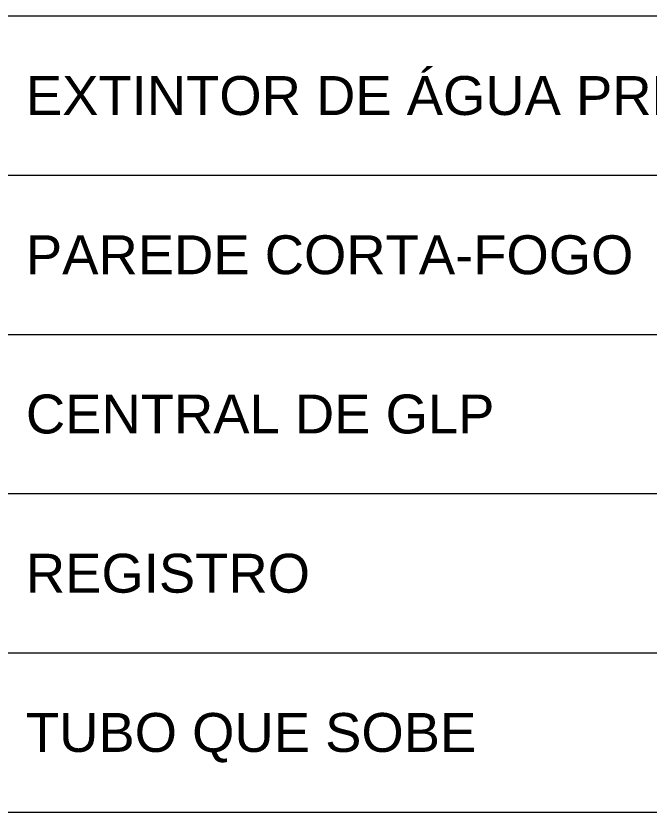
# Model space of a CAD drawing. Header units: metres. Extents: x -2 to 241, y -44 to 80.
# Drawn here: x 36.744 to 40.32, y 5.9 to 10.4 of the extents above; entities that cross this region are included whole.
import ezdxf
from ezdxf.enums import TextEntityAlignment as Align

# ---------------------------------------------------------------- set-up
doc = ezdxf.new("R2010")
doc.units = ezdxf.units.M
doc.header["$LTSCALE"] = 0.1
doc.layers.add('LEGENDA', color=7, linetype='Continuous', lineweight=13)
doc.styles.add('COSCIP-TEXTO', font='arial.ttf')

msp = doc.modelspace()

# ---------------------------------------------------------------- linework, layer by layer
at = {"layer": 'LEGENDA'}
for p, q in [((34, 10.4), (50, 10.4)), ((34, 9.5), (50, 9.5)), ((34, 8.6), (50, 8.6)), ((34, 7.7), (50, 7.7)), ((34, 6.8), (50, 6.8)), ((34, 5.9), (50, 5.9))]:
    msp.add_line(p, q, dxfattribs=at)

# ---------------------------------------------------------------- texts
at = {"layer": 'LEGENDA', "style": 'COSCIP-TEXTO'}
for s, p in [('EXTINTOR DE ÁGUA PRESSURIZADA - AP', (36.8, 9.95)), ('PAREDE CORTA-FOGO', (36.8, 9.05)), ('CENTRAL DE GLP', (36.8, 8.15)), ('REGISTRO', (36.8, 7.25)), ('TUBO QUE SOBE', (36.8, 6.35))]:
    msp.add_text(s, height=0.22, dxfattribs=at).set_placement(p, align=Align.MIDDLE_LEFT)

doc.saveas('drawing.dxf')
